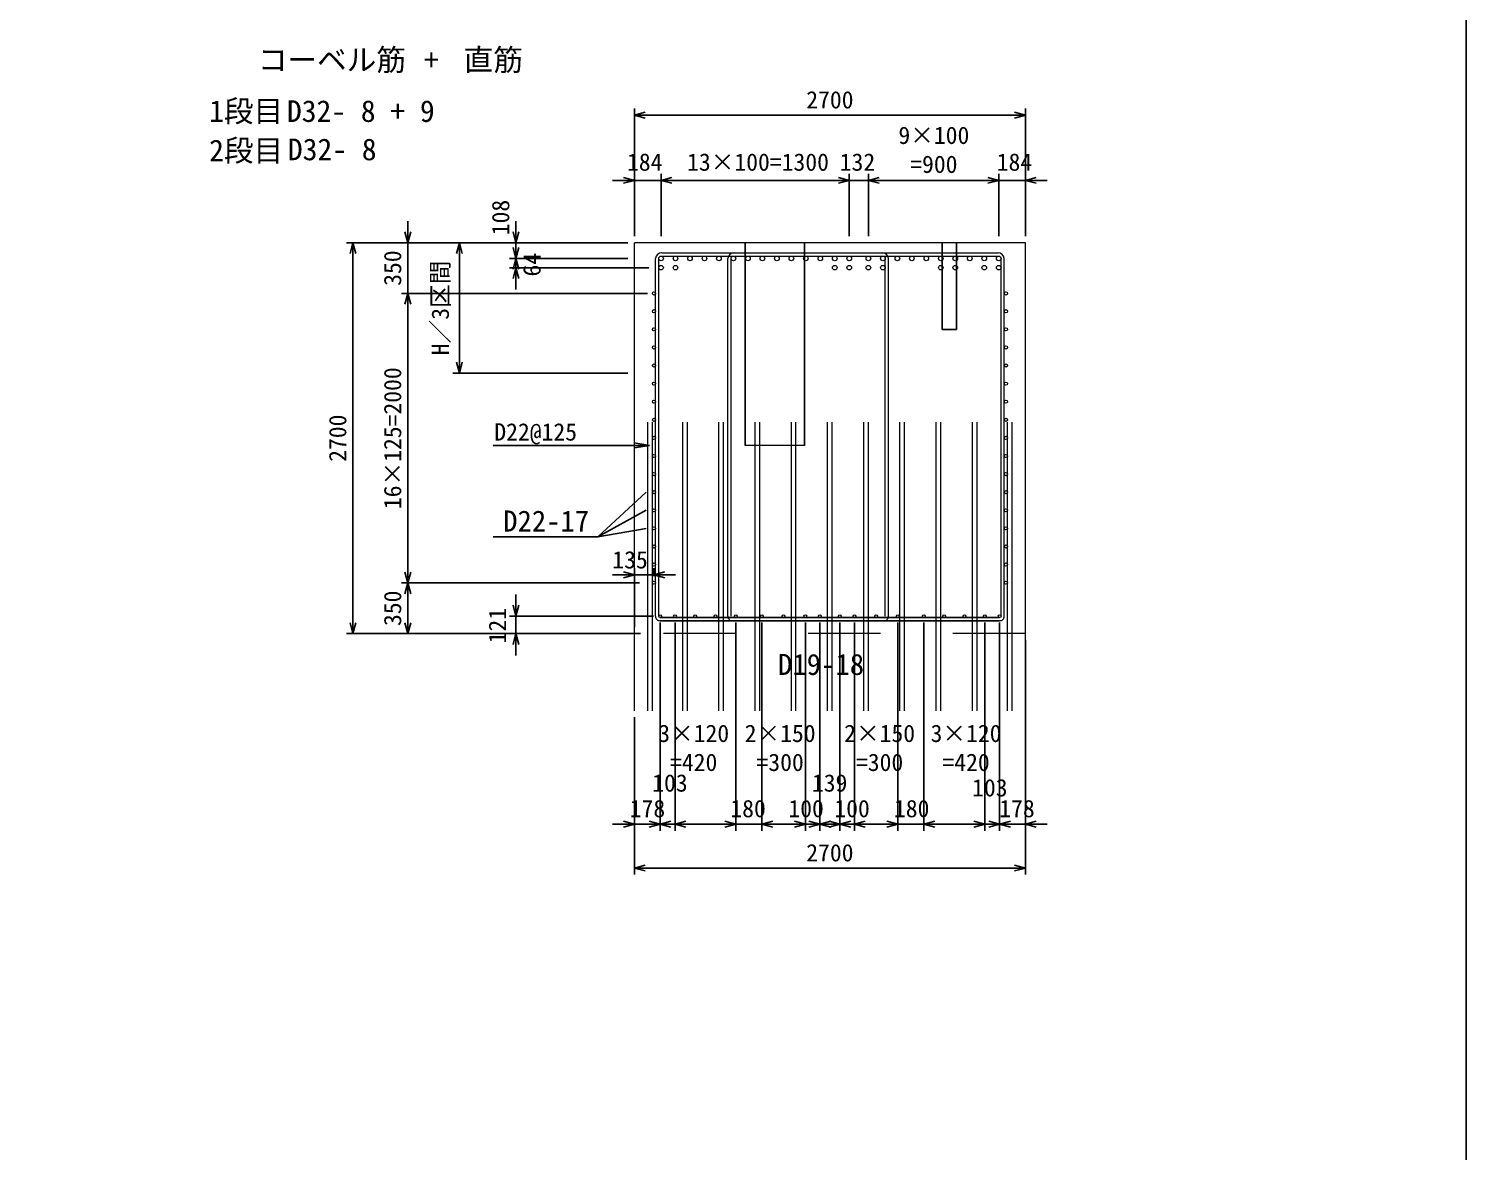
# Model space of a CAD drawing. Extents: x 851164 to 871017, y 575591 to 606015.
# Drawn here: x 861090 to 871017, y 590830 to 598584 of the extents above; entities that cross this region are included whole.
import ezdxf

# ---------------------------------------------------------------- set-up
doc = ezdxf.new("R2010")
doc.units = 0
doc.header["$LTSCALE"] = 400
doc.header["$MEASUREMENT"] = 0
doc.header["$PDMODE"] = 3
doc.header["$PDSIZE"] = -5
doc.linetypes.add('DASHED2', pattern=[9.525, 6.35, -3.175])
doc.linetypes.add('JIS_02_1.2', pattern=[2.5, 1.25, -1.25])
doc.layers.get('DEFPOINTS').update_dxf_attribs({"color": 53})
for name, color, linetype in [('DIM', 6, 'Continuous'), ('寸法', 4, 'Continuous'), ('帯筋', 2, 'Continuous'), ('確認用', 3, 'Continuous')]:
    doc.layers.add(name, color=color, linetype=linetype)
for name, color, linetype, lineweight in [('Gaikei-Sub', 3, 'Continuous', 18), ('文字', 7, 'Continuous', 9), ('構造物', 7, 'Continuous', 20)]:
    doc.layers.add(name, color=color, linetype=linetype, lineweight=lineweight)
doc.styles.add('明朝', font='')
doc.styles.add('第六久慈川1$0$MS Mincho', font='msmincho.ttc')
doc.styles.get('明朝').set_extended_font_data('MS Mincho')
doc.dimstyles.new('201', dxfattribs={"dimscale": 1.5, "dimtxt": 80, "dimasz": 50, "dimexe": 30, "dimexo": 30, "dimgap": 30, "dimtad": 1, "dimdec": 0, "dimdsep": 46, "dimtxsty": '明朝', "dimblk": 'OPEN30', "dimcen": 2.5, "dimclrd": 4, "dimclre": 4, "dimclrt": 6, "dimadec": 0, "dimazin": 0, "dimtfac": 1, "dimtdec": 0, "dimtmove": 2, "dimatfit": 3, "dimldrblk": 'OPEN30', "dimfxl": 1, "dimfrac": 2, "dimarcsym": 0})

# ---------------------------------------------------------------- blocks, each defined once
blk = doc.blocks.new('_Open30')
at = {"color": 0, "linetype": 'ByBlock', "lineweight": -2}
for p, q in [((-1, 0.27), (0, 0)), ((0, 0), (-1, -0.27)), ((0, 0), (-1, 0))]:
    blk.add_line(p, q, dxfattribs=at)
blk = doc.blocks.new('*D2687')
at = {"layer": 'DEFPOINTS', "color": 0}
for p in [(865272.6, 597105.4), (864454.7, 596997.4), (865272.6, 596997.4)]:
    blk.add_point(p, dxfattribs=at)
at = {"layer": '寸法', "color": 1, "lineweight": -2}
for p, q in [((864454.7, 597180.4), (864454.7, 597255.4)), ((865227.6, 597105.4), (864409.7, 597105.4)), ((864454.7, 597105.4), (864454.7, 596997.4)), ((865227.6, 596997.4), (864409.7, 596997.4)), ((864454.7, 596922.4), (864454.7, 596847.4))]:
    blk.add_line(p, q, dxfattribs=at)
at = {"layer": '寸法', "color": 1, "lineweight": -2, "xscale": 75, "yscale": 75, "zscale": 75}
for p, rotation in [((864454.7, 597105.4), 270), ((864454.7, 596997.4), 90)]:
    blk.add_blockref('_Open30', p, dxfattribs=dict(at, rotation=rotation))
at = {"layer": '寸法', "color": 7, "insert": (864349.7, 597279.8), "char_height": 120, "attachment_point": 5, "rotation": 90, "style": '明朝'}
blk.add_mtext('108', dxfattribs=at)
blk = doc.blocks.new('*D2688')
at = {"layer": 'DEFPOINTS', "color": 0}
for p in [(865272.6, 597105.4), (863329.4, 594405.4), (865272.6, 594405.4)]:
    blk.add_point(p, dxfattribs=at)
at = {"layer": '寸法', "color": 1, "lineweight": -2}
for p, q in [((865227.6, 597105.4), (863284.4, 597105.4)), ((863329.4, 597030.4), (863329.4, 594480.4)), ((865227.6, 594405.4), (863284.4, 594405.4))]:
    blk.add_line(p, q, dxfattribs=at)
at = {"layer": '寸法', "color": 1, "lineweight": -2, "xscale": 75, "yscale": 75, "zscale": 75}
for p, rotation in [((863329.4, 597105.4), 90), ((863329.4, 594405.4), 270)]:
    blk.add_blockref('_Open30', p, dxfattribs=dict(at, rotation=rotation))
at = {"layer": '寸法', "color": 7, "insert": (863224.4, 595755.4), "char_height": 120, "attachment_point": 5, "rotation": 90, "style": '明朝'}
blk.add_mtext('2700', dxfattribs=at)
blk = doc.blocks.new('*D2689')
at = {"layer": 'DEFPOINTS', "color": 0}
for p in [(865272.6, 597105.4), (863708.7, 596755.4), (865407.6, 596755.4)]:
    blk.add_point(p, dxfattribs=at)
at = {"layer": '寸法', "color": 1, "lineweight": -2}
for p, q in [((863708.7, 597180.4), (863708.7, 597255.4)), ((865227.6, 597105.4), (863663.7, 597105.4)), ((863708.7, 597105.4), (863708.7, 596755.4)), ((865362.6, 596755.4), (863663.7, 596755.4)), ((863708.7, 596680.4), (863708.7, 596605.4))]:
    blk.add_line(p, q, dxfattribs=at)
at = {"layer": '寸法', "color": 1, "lineweight": -2, "xscale": 75, "yscale": 75, "zscale": 75}
for p, rotation in [((863708.7, 597105.4), 270), ((863708.7, 596755.4), 90)]:
    blk.add_blockref('_Open30', p, dxfattribs=dict(at, rotation=rotation))
at = {"layer": '寸法', "color": 7, "insert": (863603.7, 596930.4), "char_height": 120, "attachment_point": 5, "rotation": 90, "style": '明朝'}
blk.add_mtext('350', dxfattribs=at)
blk = doc.blocks.new('*D2690')
at = {"layer": 'DEFPOINTS', "color": 0}
for p in [(865407.6, 596755.4), (863708.7, 594755.4), (865352.6, 594755.4)]:
    blk.add_point(p, dxfattribs=at)
at = {"layer": '寸法', "color": 1, "lineweight": -2}
for p, q in [((865362.6, 596755.4), (863663.7, 596755.4)), ((863708.7, 596680.4), (863708.7, 594830.4)), ((865307.6, 594755.4), (863663.7, 594755.4))]:
    blk.add_line(p, q, dxfattribs=at)
at = {"layer": '寸法', "color": 1, "lineweight": -2, "xscale": 75, "yscale": 75, "zscale": 75}
for p, rotation in [((863708.7, 596755.4), 90), ((863708.7, 594755.4), 270)]:
    blk.add_blockref('_Open30', p, dxfattribs=dict(at, rotation=rotation))
at = {"layer": '寸法', "color": 7, "insert": (863603.7, 595755.4), "char_height": 120, "attachment_point": 5, "rotation": 90, "style": '明朝'}
blk.add_mtext('16×125=2000', dxfattribs=at)
blk = doc.blocks.new('_Open')
at = {"color": 0, "linetype": 'ByBlock', "lineweight": -2}
for p, q in [((-1, 0.167), (0, 0)), ((-1, -0.167), (0, 0)), ((0, 0), (-1, 0))]:
    blk.add_line(p, q, dxfattribs=at)
blk = doc.blocks.new('*D2691')
at = {"layer": 'DEFPOINTS', "color": 0}
for p in [(864064.1, 597105.4), (865272.6, 597105.4), (865272.6, 596205.4)]:
    blk.add_point(p, dxfattribs=at)
at = {"layer": '寸法', "color": 1, "lineweight": -2}
for p, q in [((865227.6, 597105.4), (864019.1, 597105.4)), ((864064.1, 596280.4), (864064.1, 597030.4)), ((865227.6, 596205.4), (864019.1, 596205.4))]:
    blk.add_line(p, q, dxfattribs=at)
at = {"layer": '寸法', "color": 1, "lineweight": -2, "xscale": 75, "yscale": 75, "zscale": 75}
for p, rotation in [((864064.1, 597105.4), 90), ((864064.1, 596205.4), 270)]:
    blk.add_blockref('_Open30', p, dxfattribs=dict(at, rotation=rotation))
at = {"layer": '寸法', "color": 7, "insert": (863938.9, 596655.4), "char_height": 120, "attachment_point": 5, "rotation": 90, "style": '明朝'}
blk.add_mtext('H／3区間', dxfattribs=at)
blk = doc.blocks.new('*D2692')
at = {"layer": 'DEFPOINTS', "color": 0}
for p in [(865450.2, 594526.2), (864454.7, 594405.4), (865360.6, 594405.4)]:
    blk.add_point(p, dxfattribs=at)
at = {"layer": '寸法', "color": 1, "lineweight": -2}
for p, q in [((864454.7, 594601.2), (864454.7, 594676.2)), ((865405.2, 594526.2), (864409.7, 594526.2)), ((864454.7, 594526.2), (864454.7, 594405.4)), ((865315.6, 594405.4), (864409.7, 594405.4)), ((864454.7, 594330.4), (864454.7, 594255.4))]:
    blk.add_line(p, q, dxfattribs=at)
at = {"layer": '寸法', "color": 1, "lineweight": -2, "xscale": 75, "yscale": 75, "zscale": 75}
for p, rotation in [((864454.7, 594526.2), 270), ((864454.7, 594405.4), 90)]:
    blk.add_blockref('_Open30', p, dxfattribs=dict(at, rotation=rotation))
at = {"layer": '寸法', "color": 7, "insert": (864326.7, 594460.4), "char_height": 120, "attachment_point": 5, "rotation": 90, "style": '明朝'}
blk.add_mtext('121', dxfattribs=at)
blk = doc.blocks.new('*D2693')
at = {"layer": 'DEFPOINTS', "color": 0}
for p in [(865352.6, 594755.4), (863708.7, 594405.4), (865360.6, 594405.4)]:
    blk.add_point(p, dxfattribs=at)
at = {"layer": '寸法', "color": 1, "lineweight": -2}
for p, q in [((865307.6, 594755.4), (863663.7, 594755.4)), ((863708.7, 594680.4), (863708.7, 594480.4)), ((865315.6, 594405.4), (863663.7, 594405.4))]:
    blk.add_line(p, q, dxfattribs=at)
at = {"layer": '寸法', "color": 1, "lineweight": -2, "xscale": 75, "yscale": 75, "zscale": 75}
for p, rotation in [((863708.7, 594755.4), 90), ((863708.7, 594405.4), 270)]:
    blk.add_blockref('_Open30', p, dxfattribs=dict(at, rotation=rotation))
at = {"layer": '寸法', "color": 7, "insert": (863603.7, 594580.4), "char_height": 120, "attachment_point": 5, "rotation": 90, "style": '明朝'}
blk.add_mtext('350', dxfattribs=at)
blk = doc.blocks.new('*D2694')
at = {"layer": 'DEFPOINTS', "color": 0}
for p in [(865272.6, 596997.4), (864454.7, 596933.4), (865417.6, 596933.4)]:
    blk.add_point(p, dxfattribs=at)
at = {"layer": '寸法', "color": 1, "lineweight": -2}
for p, q in [((864454.7, 597072.4), (864454.7, 597147.4)), ((865227.6, 596997.4), (864409.7, 596997.4)), ((864454.7, 596997.4), (864454.7, 596933.4)), ((865372.6, 596933.4), (864409.7, 596933.4)), ((864454.7, 596858.4), (864454.7, 596783.4))]:
    blk.add_line(p, q, dxfattribs=at)
at = {"layer": '寸法', "color": 1, "lineweight": -2, "xscale": 75, "yscale": 75, "zscale": 75}
for p, rotation in [((864454.7, 596997.4), 270), ((864454.7, 596933.4), 90)]:
    blk.add_blockref('_Open30', p, dxfattribs=dict(at, rotation=rotation))
at = {"layer": '寸法', "color": 7, "insert": (864565.8, 596954), "char_height": 120, "attachment_point": 5, "rotation": 90, "style": '明朝'}
blk.add_mtext('64', dxfattribs=at)
blk = doc.blocks.new('*D2695')
at = {"layer": 'DEFPOINTS', "color": 0}
for p in [(865407.6, 594811.8), (865407.6, 594757.4), (865272.6, 594405.4)]:
    blk.add_point(p, dxfattribs=at)
at = {"layer": '寸法', "color": 1, "lineweight": -2}
for p, q in [((865197.6, 594811.8), (865122.6, 594811.8)), ((865272.6, 594450.4), (865272.6, 594856.8)), ((865272.6, 594811.8), (865407.6, 594811.8)), ((865407.6, 594802.4), (865407.6, 594856.8)), ((865482.6, 594811.8), (865557.6, 594811.8))]:
    blk.add_line(p, q, dxfattribs=at)
at = {"layer": '寸法', "color": 1, "lineweight": -2, "xscale": 75, "yscale": 75, "zscale": 75}
blk.add_blockref('_Open30', (865272.6, 594811.8), dxfattribs=at)
at = {"layer": '寸法', "color": 1, "lineweight": -2, "xscale": 75, "yscale": 75, "zscale": 75, "rotation": 180}
blk.add_blockref('_Open30', (865407.6, 594811.8), dxfattribs=at)
at = {"layer": '寸法', "color": 7, "insert": (865242.5, 594914.7), "char_height": 120, "attachment_point": 5, "style": '明朝'}
blk.add_mtext('135', dxfattribs=at)
blk = doc.blocks.new('*D2700')
at = {"layer": 'DEFPOINTS', "color": 0}
for p in [(867972.6, 597987.2), (865272.6, 597105.4), (867972.6, 597105.4)]:
    blk.add_point(p, dxfattribs=at)
at = {"layer": '寸法', "color": 1, "lineweight": -2}
for p, q in [((865272.6, 597150.4), (865272.6, 598032.2)), ((865347.6, 597987.2), (867897.6, 597987.2)), ((867972.6, 597150.4), (867972.6, 598032.2))]:
    blk.add_line(p, q, dxfattribs=at)
at = {"layer": '寸法', "color": 1, "lineweight": -2, "xscale": 75, "yscale": 75, "zscale": 75, "rotation": 180}
blk.add_blockref('_Open30', (865272.6, 597987.2), dxfattribs=at)
at = {"layer": '寸法', "color": 1, "lineweight": -2, "xscale": 75, "yscale": 75, "zscale": 75}
blk.add_blockref('_Open30', (867972.6, 597987.2), dxfattribs=at)
at = {"layer": '寸法', "color": 7, "insert": (866622.6, 598092.2), "char_height": 120, "attachment_point": 5, "style": '明朝'}
blk.add_mtext('2700', dxfattribs=at)
blk = doc.blocks.new('*D2701')
at = {"layer": 'DEFPOINTS', "color": 0}
for p in [(865456.6, 597536.5), (865272.6, 597105.4), (865456.6, 597105.4)]:
    blk.add_point(p, dxfattribs=at)
at = {"layer": '寸法', "color": 1, "lineweight": -2}
for p, q in [((865272.6, 597150.4), (865272.6, 597581.5)), ((865456.6, 597150.4), (865456.6, 597581.5)), ((865197.6, 597536.5), (865122.6, 597536.5)), ((865272.6, 597536.5), (865456.6, 597536.5)), ((865531.6, 597536.5), (865606.6, 597536.5))]:
    blk.add_line(p, q, dxfattribs=at)
at = {"layer": '寸法', "color": 1, "lineweight": -2, "xscale": 75, "yscale": 75, "zscale": 75}
blk.add_blockref('_Open30', (865272.6, 597536.5), dxfattribs=at)
at = {"layer": '寸法', "color": 1, "lineweight": -2, "xscale": 75, "yscale": 75, "zscale": 75, "rotation": 180}
blk.add_blockref('_Open30', (865456.6, 597536.5), dxfattribs=at)
at = {"layer": '寸法', "color": 7, "insert": (865344.1, 597661.9), "char_height": 120, "attachment_point": 5, "style": '明朝'}
blk.add_mtext('184', dxfattribs=at)
blk = doc.blocks.new('*D2702')
at = {"layer": 'DEFPOINTS', "color": 0}
for p in [(867972.6, 597536.5), (867788.6, 597105.4), (867972.6, 597105.4)]:
    blk.add_point(p, dxfattribs=at)
at = {"layer": '寸法', "color": 1, "lineweight": -2}
for p, q in [((867788.6, 597150.4), (867788.6, 597581.5)), ((867972.6, 597150.4), (867972.6, 597581.5)), ((867713.6, 597536.5), (867638.6, 597536.5)), ((867788.6, 597536.5), (867972.6, 597536.5)), ((868047.6, 597536.5), (868122.6, 597536.5))]:
    blk.add_line(p, q, dxfattribs=at)
at = {"layer": '寸法', "color": 1, "lineweight": -2, "xscale": 75, "yscale": 75, "zscale": 75}
blk.add_blockref('_Open30', (867788.6, 597536.5), dxfattribs=at)
at = {"layer": '寸法', "color": 1, "lineweight": -2, "xscale": 75, "yscale": 75, "zscale": 75, "rotation": 180}
blk.add_blockref('_Open30', (867972.6, 597536.5), dxfattribs=at)
at = {"layer": '寸法', "color": 7, "insert": (867897.2, 597661.9), "char_height": 120, "attachment_point": 5, "style": '明朝'}
blk.add_mtext('184', dxfattribs=at)
blk = doc.blocks.new('*D2703')
at = {"layer": 'DEFPOINTS', "color": 0}
for p in [(866756.6, 597536.5), (865456.6, 597150.4), (866756.6, 597105.4)]:
    blk.add_point(p, dxfattribs=at)
at = {"layer": '寸法', "color": 1, "lineweight": -2}
for p, q in [((865456.6, 597195.4), (865456.6, 597581.5)), ((866756.6, 597150.4), (866756.6, 597581.5)), ((865531.6, 597536.5), (866681.6, 597536.5))]:
    blk.add_line(p, q, dxfattribs=at)
at = {"layer": '寸法', "color": 1, "lineweight": -2, "xscale": 75, "yscale": 75, "zscale": 75, "rotation": 180}
blk.add_blockref('_Open30', (865456.6, 597536.5), dxfattribs=at)
at = {"layer": '寸法', "color": 1, "lineweight": -2, "xscale": 75, "yscale": 75, "zscale": 75}
blk.add_blockref('_Open30', (866756.6, 597536.5), dxfattribs=at)
at = {"layer": '寸法', "color": 7, "insert": (866126.4, 597661.9), "char_height": 120, "attachment_point": 5, "style": '明朝'}
blk.add_mtext('13×100=1300', dxfattribs=at)
blk = doc.blocks.new('*D2704')
at = {"layer": 'DEFPOINTS', "color": 0}
for p in [(867788.6, 597536.5), (866888.6, 597105.4), (867788.6, 597150.4)]:
    blk.add_point(p, dxfattribs=at)
at = {"layer": '寸法', "color": 1, "lineweight": -2}
for p, q in [((866888.6, 597150.4), (866888.6, 597581.5)), ((867788.6, 597195.4), (867788.6, 597581.5)), ((866963.6, 597536.5), (867713.6, 597536.5))]:
    blk.add_line(p, q, dxfattribs=at)
at = {"layer": '寸法', "color": 1, "lineweight": -2, "xscale": 75, "yscale": 75, "zscale": 75, "rotation": 180}
blk.add_blockref('_Open30', (866888.6, 597536.5), dxfattribs=at)
at = {"layer": '寸法', "color": 1, "lineweight": -2, "xscale": 75, "yscale": 75, "zscale": 75}
blk.add_blockref('_Open30', (867788.6, 597536.5), dxfattribs=at)
at = {"layer": '寸法', "color": 7, "insert": (867340.7, 597747), "char_height": 120, "attachment_point": 5, "style": '明朝'}
blk.add_mtext('9×100\\P=900', dxfattribs=at)
blk = doc.blocks.new('*D2705')
at = {"layer": 'DEFPOINTS', "color": 0}
for p in [(866888.6, 597536.5), (866756.6, 597105.4), (866888.6, 597105.4)]:
    blk.add_point(p, dxfattribs=at)
at = {"layer": '寸法', "color": 1, "lineweight": -2}
for p, q in [((866756.6, 597150.4), (866756.6, 597581.5)), ((866888.6, 597150.4), (866888.6, 597581.5)), ((866681.6, 597536.5), (866606.6, 597536.5)), ((866756.6, 597536.5), (866888.6, 597536.5)), ((866963.6, 597536.5), (867038.6, 597536.5))]:
    blk.add_line(p, q, dxfattribs=at)
at = {"layer": '寸法', "color": 1, "lineweight": -2, "xscale": 75, "yscale": 75, "zscale": 75}
blk.add_blockref('_Open30', (866756.6, 597536.5), dxfattribs=at)
at = {"layer": '寸法', "color": 1, "lineweight": -2, "xscale": 75, "yscale": 75, "zscale": 75, "rotation": 180}
blk.add_blockref('_Open30', (866888.6, 597536.5), dxfattribs=at)
at = {"layer": '寸法', "color": 7, "insert": (866813.2, 597661.9), "char_height": 120, "attachment_point": 5, "style": '明朝'}
blk.add_mtext('132', dxfattribs=at)
blk = doc.blocks.new('*D2706')
at = {"layer": 'DEFPOINTS', "color": 0}
for p in [(865272.6, 593872.4), (867972.6, 593872.4), (867972.6, 592786)]:
    blk.add_point(p, dxfattribs=at)
at = {"layer": '寸法', "color": 1, "lineweight": -2}
for p, q in [((865272.6, 593827.4), (865272.6, 592741)), ((867972.6, 593827.4), (867972.6, 592741)), ((865347.6, 592786), (867897.6, 592786))]:
    blk.add_line(p, q, dxfattribs=at)
at = {"layer": '寸法', "color": 1, "lineweight": -2, "xscale": 75, "yscale": 75, "zscale": 75, "rotation": 180}
blk.add_blockref('_Open30', (865272.6, 592786), dxfattribs=at)
at = {"layer": '寸法', "color": 1, "lineweight": -2, "xscale": 75, "yscale": 75, "zscale": 75}
blk.add_blockref('_Open30', (867972.6, 592786), dxfattribs=at)
at = {"layer": '寸法', "color": 7, "insert": (866622.6, 592891), "char_height": 120, "attachment_point": 5, "style": '明朝'}
blk.add_mtext('2700', dxfattribs=at)
blk = doc.blocks.new('*D2707')
at = {"layer": 'DEFPOINTS', "color": 0}
for p in [(865450.2, 594526.2), (865272.6, 593872.4), (865450.2, 593089)]:
    blk.add_point(p, dxfattribs=at)
at = {"layer": '寸法', "color": 1, "lineweight": -2}
for p, q in [((865450.2, 594481.2), (865450.2, 593044)), ((865272.6, 593827.4), (865272.6, 593044)), ((865197.6, 593089), (865122.6, 593089)), ((865272.6, 593089), (865450.2, 593089)), ((865525.2, 593089), (865600.2, 593089))]:
    blk.add_line(p, q, dxfattribs=at)
at = {"layer": '寸法', "color": 1, "lineweight": -2, "xscale": 75, "yscale": 75, "zscale": 75}
blk.add_blockref('_Open30', (865272.6, 593089), dxfattribs=at)
at = {"layer": '寸法', "color": 1, "lineweight": -2, "xscale": 75, "yscale": 75, "zscale": 75, "rotation": 180}
blk.add_blockref('_Open30', (865450.2, 593089), dxfattribs=at)
at = {"layer": '寸法', "color": 7, "insert": (865362.9, 593196.1), "char_height": 120, "attachment_point": 5, "style": '明朝'}
blk.add_mtext('178', dxfattribs=at)
blk = doc.blocks.new('*D2708')
at = {"layer": 'DEFPOINTS', "color": 0}
for p in [(865553.2, 594526.2), (865450.2, 594481.2), (865553.2, 593089)]:
    blk.add_point(p, dxfattribs=at)
at = {"layer": '寸法', "color": 1, "lineweight": -2}
for p, q in [((865450.2, 594436.2), (865450.2, 593044)), ((865553.2, 594481.2), (865553.2, 593044)), ((865375.2, 593089), (865300.2, 593089)), ((865450.2, 593089), (865553.2, 593089)), ((865628.2, 593089), (865703.2, 593089))]:
    blk.add_line(p, q, dxfattribs=at)
at = {"layer": '寸法', "color": 1, "lineweight": -2, "xscale": 75, "yscale": 75, "zscale": 75}
blk.add_blockref('_Open30', (865450.2, 593089), dxfattribs=at)
at = {"layer": '寸法', "color": 1, "lineweight": -2, "xscale": 75, "yscale": 75, "zscale": 75, "rotation": 180}
blk.add_blockref('_Open30', (865553.2, 593089), dxfattribs=at)
at = {"layer": '寸法', "color": 7, "insert": (865518.1, 593373), "char_height": 120, "attachment_point": 5, "style": '明朝'}
blk.add_mtext('103', dxfattribs=at)
blk = doc.blocks.new('*D2709')
at = {"layer": 'DEFPOINTS', "color": 0}
for p in [(865973.2, 594526.2), (865553.2, 594405.4), (865973.2, 593089)]:
    blk.add_point(p, dxfattribs=at)
at = {"layer": '寸法', "color": 1, "lineweight": -2}
for p, q in [((865973.2, 594481.2), (865973.2, 593044)), ((865553.2, 594360.4), (865553.2, 593044)), ((865628.2, 593089), (865898.2, 593089))]:
    blk.add_line(p, q, dxfattribs=at)
at = {"layer": '寸法', "color": 1, "lineweight": -2, "xscale": 75, "yscale": 75, "zscale": 75, "rotation": 180}
blk.add_blockref('_Open30', (865553.2, 593089), dxfattribs=at)
at = {"layer": '寸法', "color": 1, "lineweight": -2, "xscale": 75, "yscale": 75, "zscale": 75}
blk.add_blockref('_Open30', (865973.2, 593089), dxfattribs=at)
at = {"layer": '寸法', "color": 7, "insert": (865682.2, 593615.6), "char_height": 120, "attachment_point": 5, "style": '明朝'}
blk.add_mtext('3×120\\P=420', dxfattribs=at)
blk = doc.blocks.new('*D2710')
at = {"layer": 'DEFPOINTS', "color": 0}
for p in [(866153.2, 594526.2), (865973.2, 594405.4), (866153.2, 593089)]:
    blk.add_point(p, dxfattribs=at)
at = {"layer": '寸法', "color": 1, "lineweight": -2}
for p, q in [((866153.2, 594481.2), (866153.2, 593044)), ((865973.2, 594360.4), (865973.2, 593044)), ((865898.2, 593089), (865823.2, 593089)), ((865973.2, 593089), (866153.2, 593089)), ((866228.2, 593089), (866303.2, 593089))]:
    blk.add_line(p, q, dxfattribs=at)
at = {"layer": '寸法', "color": 1, "lineweight": -2, "xscale": 75, "yscale": 75, "zscale": 75}
blk.add_blockref('_Open30', (865973.2, 593089), dxfattribs=at)
at = {"layer": '寸法', "color": 1, "lineweight": -2, "xscale": 75, "yscale": 75, "zscale": 75, "rotation": 180}
blk.add_blockref('_Open30', (866153.2, 593089), dxfattribs=at)
at = {"layer": '寸法', "color": 7, "insert": (866057.7, 593196.1), "char_height": 120, "attachment_point": 5, "style": '明朝'}
blk.add_mtext('180', dxfattribs=at)
blk = doc.blocks.new('*D2711')
at = {"layer": 'DEFPOINTS', "color": 0}
for p in [(866453.2, 594526.2), (866153.2, 594481.2), (866453.2, 593089)]:
    blk.add_point(p, dxfattribs=at)
at = {"layer": '寸法', "color": 1, "lineweight": -2}
for p, q in [((866153.2, 594436.2), (866153.2, 593044)), ((866453.2, 594481.2), (866453.2, 593044)), ((866228.2, 593089), (866378.2, 593089))]:
    blk.add_line(p, q, dxfattribs=at)
at = {"layer": '寸法', "color": 1, "lineweight": -2, "xscale": 75, "yscale": 75, "zscale": 75, "rotation": 180}
blk.add_blockref('_Open30', (866153.2, 593089), dxfattribs=at)
at = {"layer": '寸法', "color": 1, "lineweight": -2, "xscale": 75, "yscale": 75, "zscale": 75}
blk.add_blockref('_Open30', (866453.2, 593089), dxfattribs=at)
at = {"layer": '寸法', "color": 7, "insert": (866279.2, 593615.6), "char_height": 120, "attachment_point": 5, "style": '明朝'}
blk.add_mtext('2×150\\P=300', dxfattribs=at)
blk = doc.blocks.new('*D2712')
at = {"layer": 'DEFPOINTS', "color": 0}
for p in [(866553.2, 594526.2), (866453.2, 594405.4), (866553.2, 593089)]:
    blk.add_point(p, dxfattribs=at)
at = {"layer": '寸法', "color": 1, "lineweight": -2}
for p, q in [((866553.2, 594481.2), (866553.2, 593044)), ((866453.2, 594360.4), (866453.2, 593044)), ((866378.2, 593089), (866303.2, 593089)), ((866453.2, 593089), (866553.2, 593089)), ((866628.2, 593089), (866703.2, 593089))]:
    blk.add_line(p, q, dxfattribs=at)
at = {"layer": '寸法', "color": 1, "lineweight": -2, "xscale": 75, "yscale": 75, "zscale": 75}
blk.add_blockref('_Open30', (866453.2, 593089), dxfattribs=at)
at = {"layer": '寸法', "color": 1, "lineweight": -2, "xscale": 75, "yscale": 75, "zscale": 75, "rotation": 180}
blk.add_blockref('_Open30', (866553.2, 593089), dxfattribs=at)
at = {"layer": '寸法', "color": 7, "insert": (866458.5, 593196.1), "char_height": 120, "attachment_point": 5, "style": '明朝'}
blk.add_mtext('100', dxfattribs=at)
blk = doc.blocks.new('*D2713')
at = {"layer": 'DEFPOINTS', "color": 0}
for p in [(867795, 594526.2), (867972.6, 594405.4), (867972.6, 593089)]:
    blk.add_point(p, dxfattribs=at)
at = {"layer": '寸法', "color": 1, "lineweight": -2}
for p, q in [((867795, 594481.2), (867795, 593044)), ((867972.6, 594360.4), (867972.6, 593044)), ((867720, 593089), (867645, 593089)), ((867795, 593089), (867972.6, 593089)), ((868047.6, 593089), (868122.6, 593089))]:
    blk.add_line(p, q, dxfattribs=at)
at = {"layer": '寸法', "color": 1, "lineweight": -2, "xscale": 75, "yscale": 75, "zscale": 75}
blk.add_blockref('_Open30', (867795, 593089), dxfattribs=at)
at = {"layer": '寸法', "color": 1, "lineweight": -2, "xscale": 75, "yscale": 75, "zscale": 75, "rotation": 180}
blk.add_blockref('_Open30', (867972.6, 593089), dxfattribs=at)
at = {"layer": '寸法', "color": 7, "insert": (867914.9, 593196.1), "char_height": 120, "attachment_point": 5, "style": '明朝'}
blk.add_mtext('178', dxfattribs=at)
blk = doc.blocks.new('*D2714')
at = {"layer": 'DEFPOINTS', "color": 0}
for p in [(867692, 594526.2), (867795, 594481.2), (867692, 593089)]:
    blk.add_point(p, dxfattribs=at)
at = {"layer": '寸法', "color": 1, "lineweight": -2}
for p, q in [((867692, 594481.2), (867692, 593044)), ((867795, 594436.2), (867795, 593044)), ((867617, 593089), (867542, 593089)), ((867795, 593089), (867692, 593089)), ((867870, 593089), (867945, 593089))]:
    blk.add_line(p, q, dxfattribs=at)
at = {"layer": '寸法', "color": 1, "lineweight": -2, "xscale": 75, "yscale": 75, "zscale": 75}
for p, rotation in [((867692, 593089), 359.9999999999353), ((867795, 593089), 179.9999999999352)]:
    blk.add_blockref('_Open30', p, dxfattribs=dict(at, rotation=rotation))
at = {"layer": '寸法', "color": 7, "insert": (867727.1, 593339.8), "char_height": 120, "attachment_point": 5, "style": '明朝'}
blk.add_mtext('103', dxfattribs=at)
blk = doc.blocks.new('*D2715')
at = {"layer": 'DEFPOINTS', "color": 0}
for p in [(867272, 594526.2), (867692, 594405.4), (867272, 593089)]:
    blk.add_point(p, dxfattribs=at)
at = {"layer": '寸法', "color": 1, "lineweight": -2}
for p, q in [((867272, 594481.2), (867272, 593044)), ((867692, 594360.4), (867692, 593044)), ((867617, 593089), (867347, 593089))]:
    blk.add_line(p, q, dxfattribs=at)
at = {"layer": '寸法', "color": 1, "lineweight": -2, "xscale": 75, "yscale": 75, "zscale": 75}
for p, rotation in [((867272, 593089), 179.9999999999682), ((867692, 593089), 359.9999999999682)]:
    blk.add_blockref('_Open30', p, dxfattribs=dict(at, rotation=rotation))
at = {"layer": '寸法', "color": 7, "insert": (867563, 593615.6), "char_height": 120, "attachment_point": 5, "style": '明朝'}
blk.add_mtext('3×120\\P=420', dxfattribs=at)
blk = doc.blocks.new('*D2716')
at = {"layer": 'DEFPOINTS', "color": 0}
for p in [(867092, 594526.2), (867272, 594405.4), (867092, 593089)]:
    blk.add_point(p, dxfattribs=at)
at = {"layer": '寸法', "color": 1, "lineweight": -2}
for p, q in [((867092, 594481.2), (867092, 593044)), ((867272, 594360.4), (867272, 593044)), ((867017, 593089), (866942, 593089)), ((867272, 593089), (867092, 593089)), ((867347, 593089), (867422, 593089))]:
    blk.add_line(p, q, dxfattribs=at)
at = {"layer": '寸法', "color": 1, "lineweight": -2, "xscale": 75, "yscale": 75, "zscale": 75}
for p, rotation in [((867092, 593089), 359.9999999999629), ((867272, 593089), 179.9999999999629)]:
    blk.add_blockref('_Open30', p, dxfattribs=dict(at, rotation=rotation))
at = {"layer": '寸法', "color": 7, "insert": (867187.5, 593196.1), "char_height": 120, "attachment_point": 5, "style": '明朝'}
blk.add_mtext('180', dxfattribs=at)
blk = doc.blocks.new('*D2717')
at = {"layer": 'DEFPOINTS', "color": 0}
for p in [(866792, 594526.2), (867092, 594481.2), (866792, 593089)]:
    blk.add_point(p, dxfattribs=at)
at = {"layer": '寸法', "color": 1, "lineweight": -2}
for p, q in [((866792, 594481.2), (866792, 593044)), ((867092, 594436.2), (867092, 593044)), ((867017, 593089), (866867, 593089))]:
    blk.add_line(p, q, dxfattribs=at)
at = {"layer": '寸法', "color": 1, "lineweight": -2, "xscale": 75, "yscale": 75, "zscale": 75}
for p, rotation in [((866792, 593089), 179.9999999999777), ((867092, 593089), 359.9999999999778)]:
    blk.add_blockref('_Open30', p, dxfattribs=dict(at, rotation=rotation))
at = {"layer": '寸法', "color": 7, "insert": (866966, 593615.6), "char_height": 120, "attachment_point": 5, "style": '明朝'}
blk.add_mtext('2×150\\P=300', dxfattribs=at)
blk = doc.blocks.new('*D2718')
at = {"layer": 'DEFPOINTS', "color": 0}
for p in [(866692, 594526.2), (866553.2, 594481.2), (866692, 593089)]:
    blk.add_point(p, dxfattribs=at)
at = {"layer": '寸法', "color": 1, "lineweight": -2}
for p, q in [((866553.2, 594436.2), (866553.2, 593044)), ((866692, 594481.2), (866692, 593044)), ((866478.2, 593089), (866403.2, 593089)), ((866553.2, 593089), (866692, 593089)), ((866767, 593089), (866842, 593089))]:
    blk.add_line(p, q, dxfattribs=at)
at = {"layer": '寸法', "color": 1, "lineweight": -2, "xscale": 75, "yscale": 75, "zscale": 75}
blk.add_blockref('_Open30', (866553.2, 593089), dxfattribs=at)
at = {"layer": '寸法', "color": 1, "lineweight": -2, "xscale": 75, "yscale": 75, "zscale": 75, "rotation": 180}
blk.add_blockref('_Open30', (866692, 593089), dxfattribs=at)
at = {"layer": '寸法', "color": 7, "insert": (866621.1, 593373), "char_height": 120, "attachment_point": 5, "style": '明朝'}
blk.add_mtext('139', dxfattribs=at)
blk = doc.blocks.new('*D2719')
at = {"layer": 'DEFPOINTS', "color": 0}
for p in [(866792, 594526.2), (866692, 594405.4), (866792, 593089)]:
    blk.add_point(p, dxfattribs=at)
at = {"layer": '寸法', "color": 1, "lineweight": -2}
for p, q in [((866792, 594481.2), (866792, 593044)), ((866692, 594360.4), (866692, 593044)), ((866617, 593089), (866542, 593089)), ((866692, 593089), (866792, 593089)), ((866867, 593089), (866942, 593089))]:
    blk.add_line(p, q, dxfattribs=at)
at = {"layer": '寸法', "color": 1, "lineweight": -2, "xscale": 75, "yscale": 75, "zscale": 75}
blk.add_blockref('_Open30', (866692, 593089), dxfattribs=at)
at = {"layer": '寸法', "color": 1, "lineweight": -2, "xscale": 75, "yscale": 75, "zscale": 75, "rotation": 180}
blk.add_blockref('_Open30', (866792, 593089), dxfattribs=at)
at = {"layer": '寸法', "color": 7, "insert": (866775.9, 593196.1), "char_height": 120, "attachment_point": 5, "style": '明朝'}
blk.add_mtext('100', dxfattribs=at)

msp = doc.modelspace()

# ---------------------------------------------------------------- linework, layer by layer
at = {"layer": 'DIM'}
msp.add_lwpolyline([(851164, 606015), (851164, 575591), (871017, 575591), (871017, 606015)], close=True, dxfattribs=at)
at = {"layer": 'Gaikei-Sub'}
for p, q in [((865272.6, 593872.4), (865272.6, 597105.4)), ((867972.6, 597105.4), (865272.6, 597105.4)), ((867972.6, 593872.4), (867972.6, 597105.4))]:
    msp.add_line(p, q, dxfattribs=at)
at = {"layer": 'Gaikei-Sub', "color": 1, "linetype": 'DASHED2'}
for p, q in [((865364.6, 593872.4), (865364.6, 595866.9)), ((865396.6, 593872.4), (865396.6, 595866.9)), ((865606.6, 593872.4), (865606.6, 595866.9)), ((865638.6, 593872.4), (865638.6, 595866.9)), ((865856.6, 593872.4), (865856.6, 595866.9)), ((865888.6, 593872.4), (865888.6, 595866.9)), ((866106.6, 593872.4), (866106.6, 595866.9)), ((866138.6, 593872.4), (866138.6, 595866.9)), ((866356.6, 593872.4), (866356.6, 595866.9)), ((866388.6, 593872.4), (866388.6, 595866.9)), ((866606.6, 593872.4), (866606.6, 595866.9)), ((866638.6, 593872.4), (866638.6, 595866.9)), ((866856.6, 593872.4), (866856.6, 595866.9)), ((866888.6, 593872.4), (866888.6, 595866.9)), ((867106.6, 593872.4), (867106.6, 595866.9)), ((867138.6, 593872.4), (867138.6, 595866.9)), ((867356.6, 593872.4), (867356.6, 595866.9)), ((867388.6, 593872.4), (867388.6, 595866.9)), ((867606.6, 593872.4), (867606.6, 595866.9)), ((867638.6, 593872.4), (867638.6, 595866.9)), ((867848.6, 593872.4), (867848.6, 595866.9)), ((867880.6, 593872.4), (867880.6, 595866.9))]:
    msp.add_line(p, q, dxfattribs=at)
at = {"layer": 'Gaikei-Sub', "linetype": 'DASHED2'}
msp.add_line((866447.2, 595705.4), (866037.2, 595705.4), dxfattribs=at)
at = {"layer": 'Gaikei-Sub', "linetype": 'JIS_02_1.2'}
msp.add_line((867972.6, 594405.4), (865272.6, 594405.4), dxfattribs=at)
at = {"layer": '帯筋', "color": 3, "linetype": 'DASHED2'}
for p, q in [((866037.2, 597105.4), (866037.2, 595705.4)), ((866447.2, 597105.4), (866447.2, 595705.4)), ((867398, 597105.4), (867398, 596505.4)), ((867498, 597105.4), (867498, 596505.4)), ((867498, 596505.4), (867398, 596505.4))]:
    msp.add_line(p, q, dxfattribs=at)
at = {"layer": '帯筋', "color": 2}
for p, q in [((865450.2, 594516.7), (867795, 594516.7)), ((865450.2, 594494.7), (867795, 594494.7))]:
    msp.add_line(p, q, dxfattribs=at)
at = {"layer": '構造物', "color": 2, "linetype": 'Continuous'}
for p, q in [((865418.7, 594525), (865418.6, 596997.4)), ((865440.7, 594526.2), (865440.6, 596997.4)), ((865459.6, 597013.4), (867788.6, 597013.4)), ((865462.5, 597035.4), (867787.8, 597035.4)), ((865918.7, 594525), (865918.6, 596997.4)), ((865940.7, 594526.2), (865940.6, 596997.4)), ((867004.5, 594526.2), (867004.6, 596997.4)), ((867026.5, 594525), (867026.6, 596997.4)), ((867804.5, 594526.2), (867804.6, 596997.4)), ((867826.5, 594525), (867826.6, 596997.4))]:
    msp.add_line(p, q, dxfattribs=at)
at = {"layer": '構造物', "color": 7, "linetype": 'Continuous'}
for centre, radius in [((865456.6, 596997.4), 16), ((865556.6, 596997.4), 16), ((866656.6, 596997.4), 16), ((866756.6, 596997.4), 16), ((866888.6, 596997.4), 16), ((866988.6, 596997.4), 16), ((867688.6, 596997.4), 16), ((867788.6, 596997.4), 16), ((865456.6, 596933.4), 16), ((865556.6, 596933.4), 16), ((866656.6, 596933.4), 16), ((866756.6, 596933.4), 16), ((866888.6, 596933.4), 16), ((866988.6, 596933.4), 16), ((867688.6, 596933.4), 16), ((867788.6, 596933.4), 16), ((865407.6, 596755.4), 11), ((867838, 596755.4), 11), ((865407.6, 596632.4), 11), ((867838, 596632.4), 11), ((865407.6, 596507.4), 11), ((867838, 596507.4), 11), ((865407.6, 596382.4), 11), ((867838, 596382.4), 11), ((865407.6, 596257.4), 11), ((867838, 596257.4), 11), ((865407.6, 596132.4), 11), ((867838, 596132.4), 11), ((865407.6, 596007.4), 11), ((867838, 596007.4), 11), ((865407.6, 595882.4), 11), ((867838, 595882.4), 11), ((865407.6, 595757.4), 11), ((867838, 595757.4), 11), ((865407.6, 595632.4), 11), ((867838, 595632.4), 11), ((865407.6, 595507.4), 11), ((867838, 595507.4), 11), ((865407.6, 595382.4), 11), ((867838, 595382.4), 11), ((865407.6, 595257.4), 11), ((867838, 595257.4), 11), ((865407.6, 595132.4), 11), ((867838, 595132.4), 11), ((865407.6, 595007.4), 11), ((867838, 595007.4), 11), ((865407.6, 594882.4), 11), ((867838, 594882.4), 11), ((865407.6, 594757.4), 11), ((867838, 594757.4), 11), ((865450.2, 594526.2), 9.5), ((865553.2, 594526.2), 9.5), ((865693.2, 594526.2), 9.5), ((865833.2, 594526.2), 9.5), ((865973.2, 594526.2), 9.5), ((866153.2, 594526.2), 9.5), ((866303.2, 594526.2), 9.5), ((866453.2, 594526.2), 9.5), ((866553.2, 594526.2), 9.5), ((866692, 594526.2), 9.5), ((866792, 594526.2), 9.5), ((866942, 594526.2), 9.5), ((867092, 594526.2), 9.5), ((867272, 594526.2), 9.5), ((867412, 594526.2), 9.5), ((867552, 594526.2), 9.5), ((867692, 594526.2), 9.5), ((867795, 594526.2), 9.5)]:
    msp.add_circle(centre, radius, dxfattribs=at)
at = {"layer": '構造物', "color": 3, "linetype": 'Continuous'}
for centre in [(865656.6, 596997.4), (865756.6, 596997.4), (865856.6, 596997.4), (865956.6, 596997.4), (866556.6, 596997.4), (867088.6, 596997.4), (867188.6, 596997.4), (867288.6, 596997.4), (867588.6, 596997.4)]:
    msp.add_circle(centre, 16, dxfattribs=at)
at = {"layer": '構造物', "color": 1, "linetype": 'Continuous'}
for centre in [(866056.6, 596997.4), (866156.6, 596997.4), (866256.6, 596997.4), (866356.6, 596997.4), (866456.6, 596997.4), (867388.6, 596997.4), (867488.6, 596997.4), (867388.6, 596933.4), (867488.6, 596933.4)]:
    msp.add_circle(centre, 16, dxfattribs=at)
at = {"layer": '構造物', "color": 2, "linetype": 'Continuous'}
for centre, radius, start, end in [((865459.6, 596994.8), 40.6, 87.08958, 176.4036), ((865959.6, 596994.8), 40.6, 87.08958, 176.4036), ((866985.7, 596994.5), 41, 4.07225, 92.96631), ((867785.7, 596994.5), 41, 4.07225, 92.96631), ((865448.6, 594524.6), 29.9, 179.0981, 273.05431), ((865948.6, 594524.6), 29.9, 179.0981, 273.05431), ((866996.6, 594524.6), 29.9, 266.94569, 0.9019), ((867796.6, 594524.6), 29.9, 266.94569, 0.9019)]:
    msp.add_arc(centre, radius, start, end, dxfattribs=at)
at = {"layer": '確認用', "color": 1, "linetype": 'Continuous'}
for p, q in [((864296.7, 595705.9), (865376.6, 595705.9)), ((865021.3, 595074.6), (865353.6, 595382.4)), ((865353.6, 595257.4), (865021.3, 595074.6)), ((865021.3, 595074.6), (865353.6, 595132.4)), ((864296.7, 595074.6), (865021.3, 595074.6))]:
    msp.add_line(p, q, dxfattribs=at)

# ---------------------------------------------------------------- block references
at = {"layer": '確認用', "color": 1, "linetype": 'Continuous', "xscale": 105, "yscale": 105, "zscale": 105}
msp.add_blockref('_Open', (865376.6, 595705.9), dxfattribs=at)

# ---------------------------------------------------------------- texts
at = {"color": 7, "linetype": 'Continuous', "style": '第六久慈川1$0$MS Mincho'}
for s, p in [('コーベル筋', (862672.2, 598294.2)), ('+', (863819.1, 598294.2)), ('直筋', (864093.7, 598294.2)), ('1段目', (862336.2, 597940.1)), ('D32- 8 + 9', (862873.5, 597940.1)), ('2段目', (862336.2, 597668.1)), ('D32- 8', (862880.1, 597675.6))]:
    msp.add_text(s, height=150, dxfattribs=at).set_placement(p)
at = {"layer": '文字', "color": 7, "linetype": 'Continuous', "style": '明朝'}
for s, height, p in [('D22@125', 120, (864305.3, 595739)), ('D22-17', 145.6, (864366.4, 595110.5)), ('D19-18', 145.6, (866264.7, 594120))]:
    msp.add_text(s, height=height, rotation=360, dxfattribs=at).set_placement(p)

# ---------------------------------------------------------------- dimensions: what is measured, and where the dimension line sits
at = {"layer": '寸法'}
for base, p1, p2, picture, middle in [((867972.6, 597987.2), (865272.6, 597105.4), (867972.6, 597105.4), '*D2700', (866622.6, 598092.2)), ((867972.6, 592786), (865272.6, 593872.4), (867972.6, 593872.4), '*D2706', (866622.6, 592891))]:
    dim = msp.add_linear_dim(base=base, p1=p1, p2=p2, dimstyle='201', override={"dimclrd": 1, "dimclre": 1, "dimclrt": 7}, dxfattribs=at)
    dim.commit()
    dim.dimension.update_dxf_attribs({"geometry": picture, "text_midpoint": middle})
for base, p1, p2, text, picture, middle in [((867788.6, 597536.5), (866888.6, 597105.4), (867788.6, 597150.4), '9×100\\P=<>', '*D2704', (867340.7, 597747)), ((866756.6, 597536.5), (865456.6, 597150.4), (866756.6, 597105.4), '13×100=<>', '*D2703', (866126.4, 597661.9)), ((865973.2, 593089), (865553.2, 594405.4), (865973.2, 594526.2), '3×120\\P=<>', '*D2709', (865682.2, 593615.6)), ((866453.2, 593089), (866153.2, 594481.2), (866453.2, 594526.2), '2×150\\P=<>', '*D2711', (866279.2, 593615.6))]:
    dim = msp.add_linear_dim(base=base, p1=p1, p2=p2, text=text, dimstyle='201', override={"dimclrd": 1, "dimclre": 1, "dimclrt": 7}, dxfattribs=at)
    dim.commit()
    dim.dimension.update_dxf_attribs({"geometry": picture, "text_midpoint": middle, "dimtype": 160})
for base, p1, p2, picture, middle in [((865456.6, 597536.5), (865272.6, 597105.4), (865456.6, 597105.4), '*D2701', (865344.1, 597661.9)), ((866888.6, 597536.5), (866756.6, 597105.4), (866888.6, 597105.4), '*D2705', (866813.2, 597661.9)), ((867972.6, 597536.5), (867788.6, 597105.4), (867972.6, 597105.4), '*D2702', (867897.2, 597661.9)), ((865407.6, 594811.8), (865272.6, 594405.4), (865407.6, 594757.4), '*D2695', (865242.5, 594914.7)), ((865450.2, 593089), (865272.6, 593872.4), (865450.2, 594526.2), '*D2707', (865362.9, 593196.1)), ((865553.2, 593089), (865450.2, 594481.2), (865553.2, 594526.2), '*D2708', (865518.1, 593373)), ((866153.2, 593089), (865973.2, 594405.4), (866153.2, 594526.2), '*D2710', (866057.7, 593196.1)), ((866553.2, 593089), (866453.2, 594405.4), (866553.2, 594526.2), '*D2712', (866458.5, 593196.1)), ((866692, 593089), (866553.2, 594481.2), (866692, 594526.2), '*D2718', (866621.1, 593373)), ((866792, 593089), (866692, 594405.4), (866792, 594526.2), '*D2719', (866775.9, 593196.1)), ((867972.6, 593089), (867795, 594526.2), (867972.6, 594405.4), '*D2713', (867914.9, 593196.1))]:
    dim = msp.add_linear_dim(base=base, p1=p1, p2=p2, dimstyle='201', override={"dimclrd": 1, "dimclre": 1, "dimclrt": 7}, dxfattribs=at)
    dim.commit()
    dim.dimension.update_dxf_attribs({"geometry": picture, "text_midpoint": middle, "dimtype": 160})
for base, p1, p2, angle, picture, middle in [((864454.7, 596997.4), (865272.6, 597105.4), (865272.6, 596997.4), 90, '*D2687', (864349.7, 597279.8)), ((864454.7, 596933.4), (865272.6, 596997.4), (865417.6, 596933.4), 90, '*D2694', (864565.8, 596954)), ((864454.7, 594405.4), (865450.2, 594526.2), (865360.6, 594405.4), 90, '*D2692', (864326.7, 594460.4)), ((867092, 593089), (867272, 594405.4), (867092, 594526.2), 180, '*D2716', (867187.5, 593196.1)), ((867692, 593089), (867795, 594481.2), (867692, 594526.2), 180, '*D2714', (867727.1, 593339.8))]:
    dim = msp.add_linear_dim(base=base, p1=p1, p2=p2, angle=angle, dimstyle='201', override={"dimclrd": 1, "dimclre": 1, "dimclrt": 7}, dxfattribs=at)
    dim.commit()
    dim.dimension.update_dxf_attribs({"geometry": picture, "text_midpoint": middle, "dimtype": 160})
for base, p1, p2, picture, middle in [((863708.7, 596755.4), (865272.6, 597105.4), (865407.6, 596755.4), '*D2689', (863603.7, 596930.4)), ((863329.4, 594405.4), (865272.6, 597105.4), (865272.6, 594405.4), '*D2688', (863224.4, 595755.4)), ((863708.7, 594405.4), (865352.6, 594755.4), (865360.6, 594405.4), '*D2693', (863603.7, 594580.4))]:
    dim = msp.add_linear_dim(base=base, p1=p1, p2=p2, angle=90, dimstyle='201', override={"dimclrd": 1, "dimclre": 1, "dimclrt": 7}, dxfattribs=at)
    dim.commit()
    dim.dimension.update_dxf_attribs({"geometry": picture, "text_midpoint": middle})
for base, p1, p2, text, picture, middle in [((864064.1, 597105.4), (865272.6, 596205.4), (865272.6, 597105.4), 'H／3区間', '*D2691', (863938.9, 596655.4)), ((863708.7, 594755.4), (865407.6, 596755.4), (865352.6, 594755.4), '16×125=<>', '*D2690', (863603.7, 595755.4))]:
    dim = msp.add_linear_dim(base=base, p1=p1, p2=p2, angle=90, text=text, dimstyle='201', override={"dimclrd": 1, "dimclre": 1, "dimclrt": 7}, dxfattribs=at)
    dim.commit()
    dim.dimension.update_dxf_attribs({"geometry": picture, "text_midpoint": middle})
for base, p1, p2, text, picture, middle in [((866792, 593089), (867092, 594481.2), (866792, 594526.2), '2×150\\P=<>', '*D2717', (866966, 593615.6)), ((867272, 593089), (867692, 594405.4), (867272, 594526.2), '3×120\\P=<>', '*D2715', (867563, 593615.6))]:
    dim = msp.add_linear_dim(base=base, p1=p1, p2=p2, angle=180, text=text, dimstyle='201', override={"dimclrd": 1, "dimclre": 1, "dimclrt": 7}, dxfattribs=at)
    dim.commit()
    dim.dimension.update_dxf_attribs({"geometry": picture, "text_midpoint": middle, "dimtype": 160})

doc.saveas('drawing.dxf')
